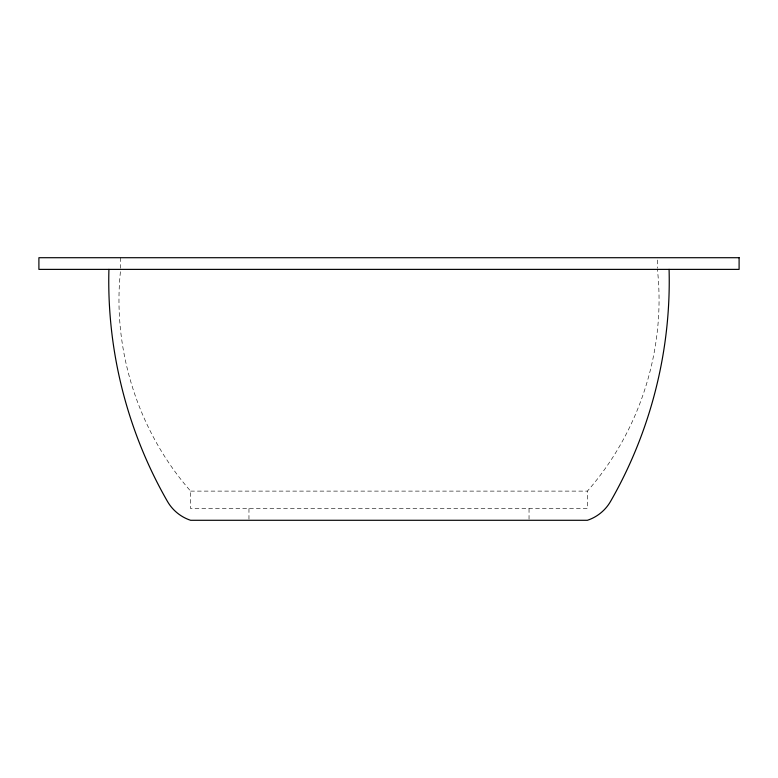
<?xml version="1.0" encoding="UTF-8"?>
<svg xmlns="http://www.w3.org/2000/svg" width="778" height="778" viewBox="0 0 778 778"><rect width="100%" height="100%" fill="white"/><g stroke="black" fill="none" stroke-linecap="round" stroke-linejoin="round"><path stroke-width="0.58" stroke-dasharray="3.89 2.92" d="M120.425 271.726C112.304 350.421 138.455 431.664 190.61 491.113L190.61 508.618L587.39 508.618L587.39 491.113C640.119 431.08 666.094 348.807 657.41 269.382M190.61 491.113L587.39 491.113M657.41 260.046L657.41 268.216M529.04 508.618L529.04 519.12M248.96 508.618L248.96 519.12M120.59 257.713L120.59 268.216"/><path stroke-width="1.17" d="M108.92 269.382C106.712 350.188 127.203 431.382 167.484 501.47C172.541 510.3 180.934 517.127 190.61 520.288L587.39 520.288C597.066 517.127 605.459 510.3 610.516 501.47C650.797 431.382 671.288 350.188 669.08 269.382M739.1 257.713L38.9 257.713L38.9 269.382L739.1 269.382L739.1 257.713"/></g></svg>
